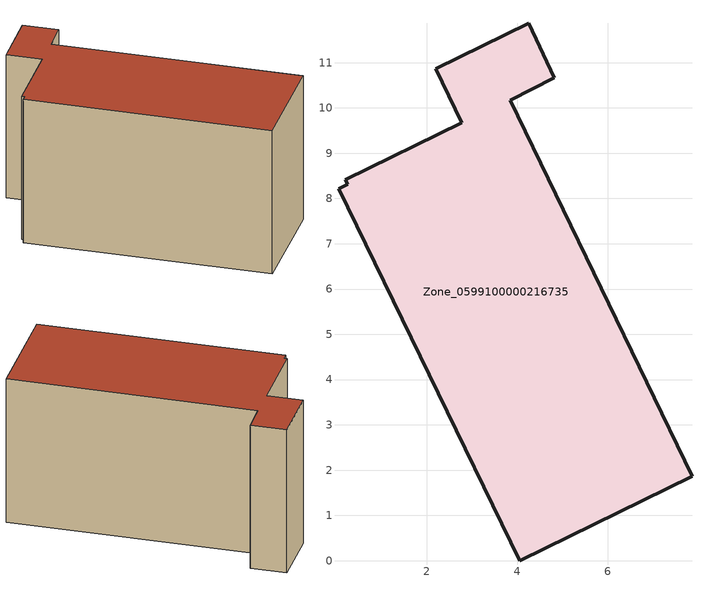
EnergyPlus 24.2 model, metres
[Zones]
Zone_0599100000216735
 floor ground (C_G): 2.78,9.67 2.2,10.87 4.25,11.87 4.82,10.67 3.84,10.17 7.86,1.86 4.05,0 0.05,8.21 0.25,8.31 0.2,8.42 z0
 wall outside (C_F): 4.82,10.67 4.25,11.87 2.2,10.87 2.78,9.67 0.2,8.42 0.25,8.31 0.05,8.21 4.05,0 7.86,1.86 3.84,10.17 4.82,10.67 z0:5.76
 roof outside (C_R): 0.05,8.21 4.05,0 7.86,1.86 3.84,10.17 4.82,10.67 4.25,11.87 2.2,10.87 2.78,9.67 0.2,8.42 0.25,8.31 z5.76
[BUILDING]
Pand.0599100000216735: North Axis=0; Terrain=City; Loads Convergence Tolerance Value=0.04; Temperature Convergence Tolerance Value=0.4; Solar Distribution=FullExterior; Maximum Number of Warmup Days=25; Minimum Number of Warmup Days=1
[Site:Location]
Rotterdam.The.Hague.AP_ZH_NLD Design_Conditions: Latitude=51.96; Longitude=4.45; Time Zone=1; Elevation=-4.5
[SITE:GROUNDTEMPERATURE:BUILDINGSURFACE]
18, 18, 18, 18, 18, 18, 18, 18, 18, 18, 18, 18
[MATERIAL] Thermal Absorptance=0.9; Solar Absorptance=0.7; Visible Absorptance=0.7
Name | Roughness | Thickness | Conductivity | Density | Specific Heat
G.TI.1946-1964 | MediumSmooth | 0.15 | 1 | 540 | 1210
F.TI.1946-1964 | Rough | 0.3 | 0.857143 | 1920 | 840
R.TI.1946-1964 | MediumRough | 0.2 | 0.277778 | 1500 | 1000
[CONSTRUCTION]
C_G: G.TI.1946-1964
C_F: F.TI.1946-1964
C_R: R.TI.1946-1964
[ZONE]
Zone_0599100000216735: Type=1; Multiplier=1; Ceiling Height=Autocalculate; Volume=Autocalculate; Floor Area=autocalculate; Part of Total Floor Area=Yes
[ZONEINFILTRATION:DESIGNFLOWRATE]
Infil_Zone_0599100000216735: Zone or ZoneList or Space or SpaceList=Zone_0599100000216735; Schedule=AlwaysOn; Design Flow Rate Calculation Method=Flow/Area; Flow Rate per Floor Area=0.003; Constant Term Coefficient=1; Temperature Term Coefficient=0; Velocity Term Coefficient=0; Velocity Squared Term Coefficient=0
[HVACTEMPLATE:ZONE:IDEALLOADSAIRSYSTEM]
Zone_0599100000216735: Maximum Heating Supply Air Temperature=50; Minimum Cooling Supply Air Temperature=13; Maximum Heating Supply Air Humidity Ratio=0.0156; Minimum Cooling Supply Air Humidity Ratio=0.0077; Heating Limit=NoLimit; Cooling Limit=NoLimit; Dehumidification Control Type=ConstantSensibleHeatRatio; Cooling Sensible Heat Ratio=0.7; Dehumidification Setpoint=60; Humidification Control Type=None; Humidification Setpoint=30; Outdoor Air Method=None; Outdoor Air Flow Rate per Person=0.00944; Outdoor Air Flow Rate per Zone Floor Area=0; Outdoor Air Flow Rate per Zone=0; Demand Controlled Ventilation Type=None; Outdoor Air Economizer Type=NoEconomizer; Heat Recovery Type=None; Sensible Heat Recovery Effectiveness=0.7; Latent Heat Recovery Effectiveness=0.65
[ZONECONTROL:THERMOSTAT]
ThermostatControl_Zone_0599100000216735: Zone or ZoneList=Zone_0599100000216735; Control Type Schedule=DualSetpointControlType; Control 1=Thermostat_Zone_0599100000216735; Temperature Difference Between Cutout And Setpoint=0
[THERMOSTATSETPOINT:DUALSETPOINT]
Thermostat_Zone_0599100000216735: Heating Setpoint Temperature Schedule=HeatingSetpoint_Zone_0599100000216735; Cooling Setpoint Temperature Schedule=CoolingSetpoint_Zone_0599100000216735
[SCHEDULE:COMPACT]
HeatingSetpoint_Zone_0599100000216735: Through: 12/31, For: AllDays, Until: 24:00, 21
CoolingSetpoint_Zone_0599100000216735: Through: 12/31, For: AllDays, Until: 24:00, 24
DualSetpointControlType: Through: 12/31, For: AllDays, Until: 24:00, 4
AlwaysOn: Through: 12/31, For: AllDays, Until: 24:00, 1
